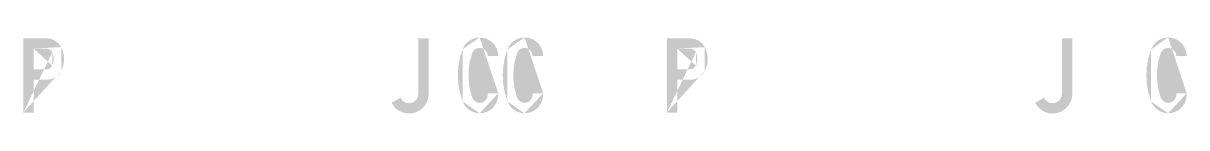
# Model space of a CAD drawing. Header units: millimetres. Extents: x 0 to 2059, y -1982 to 155.
# Drawn here: x 964 to 1794, y 100 to 155 of the extents above; entities that cross this region are included whole.
import ezdxf

# ---------------------------------------------------------------- set-up
doc = ezdxf.new("R2010")
doc.units = ezdxf.units.MM
doc.header["$LTSCALE"] = 0.01
doc.layers.add('GREEN', color=84, linetype='Continuous')

msp = doc.modelspace()

# ---------------------------------------------------------------- hatches: boundary and pattern name
at = {"layer": 'GREEN'}
h = msp.add_hatch(color=256, dxfattribs=at)
h.paths.add_polyline_path([(980.75, 146.79), (980.73, 146.79)], flags=16)
edge = h.paths.add_edge_path(flags=17)
edge.add_line((971.73, 131.92), (971.73, 146.79))
edge.add_line((971.73, 146.79), (980.75, 146.79))
edge.add_line((982.44, 146.44), (980.75, 146.79))
edge.add_line((982.44, 146.44), (983.94, 145.52))
edge.add_line((983.94, 145.52), (984.98, 144.13))
edge.add_line((984.98, 144.13), (985.95, 141))
edge.add_line((985.95, 141), (985.95, 137.72))
edge.add_line((985.95, 137.72), (984.98, 134.58))
edge.add_line((984.98, 134.58), (983.94, 133.19))
edge.add_line((983.94, 133.19), (982.44, 132.27))
edge.add_line((982.44, 132.27), (980.75, 131.92))
edge.add_line((980.75, 131.92), (971.73, 131.92))
h.paths.add_polyline_path([(980.73, 154.2), (980.75, 154.2)], flags=16)
edge = h.paths.add_edge_path()
edge.add_line((971.73, 101.16), (964.32, 101.16))
edge.add_line((964.32, 101.16), (964.32, 154.2))
edge.add_line((964.32, 154.2), (980.75, 154.2))
edge.add_line((983.94, 153.78), (980.75, 154.2))
edge.add_line((983.94, 153.78), (986.92, 152.49))
edge.add_line((986.92, 152.49), (989.46, 150.47))
edge.add_line((989.46, 150.47), (991.35, 147.84))
edge.add_line((991.35, 147.84), (992.69, 144.58))
edge.add_line((992.69, 144.58), (993.39, 141.12))
edge.add_line((993.39, 141.12), (993.39, 137.59))
edge.add_line((993.39, 137.59), (992.69, 134.14))
edge.add_line((992.69, 134.14), (991.35, 130.88))
edge.add_line((991.35, 130.88), (989.46, 128.24))
edge.add_line((989.46, 128.24), (986.92, 126.23))
edge.add_line((986.92, 126.23), (983.94, 124.94))
edge.add_line((983.94, 124.94), (980.75, 124.51))
edge.add_line((980.75, 124.51), (971.73, 124.51))
edge.add_line((971.73, 124.51), (971.73, 101.16))
edge = h.paths.add_edge_path()
edge.add_line((971.73, 146.79), (971.7, 146.79))
edge.add_line((984.98, 134.58), (984.96, 134.58))
edge.add_line((984.98, 144.13), (984.96, 144.13))
edge.add_line((964.32, 101.16), (964.29, 101.16))
edge.add_line((991.35, 130.88), (991.32, 130.88))
edge.add_line((991.35, 147.84), (991.32, 147.84))
h = msp.add_hatch(color=256, dxfattribs=at)
h.paths.add_polyline_path([(980.75, 146.79), (980.73, 146.79)], flags=16)
edge = h.paths.add_edge_path(flags=17)
edge.add_line((971.73, 131.92), (971.73, 146.79))
edge.add_line((971.73, 146.79), (980.75, 146.79))
edge.add_line((982.44, 146.44), (980.75, 146.79))
edge.add_line((982.44, 146.44), (983.94, 145.52))
edge.add_line((983.94, 145.52), (984.98, 144.13))
edge.add_line((984.98, 144.13), (985.95, 141))
edge.add_line((985.95, 141), (985.95, 137.72))
edge.add_line((985.95, 137.72), (984.98, 134.58))
edge.add_line((984.98, 134.58), (983.94, 133.19))
edge.add_line((983.94, 133.19), (982.44, 132.27))
edge.add_line((982.44, 132.27), (980.75, 131.92))
edge.add_line((980.75, 131.92), (971.73, 131.92))
h.paths.add_polyline_path([(980.73, 154.2), (980.75, 154.2)], flags=16)
edge = h.paths.add_edge_path()
edge.add_line((971.73, 101.16), (964.32, 101.16))
edge.add_line((964.32, 101.16), (964.32, 154.2))
edge.add_line((964.32, 154.2), (980.75, 154.2))
edge.add_line((983.94, 153.78), (980.75, 154.2))
edge.add_line((983.94, 153.78), (986.92, 152.49))
edge.add_line((986.92, 152.49), (989.46, 150.47))
edge.add_line((989.46, 150.47), (991.35, 147.84))
edge.add_line((991.35, 147.84), (992.69, 144.58))
edge.add_line((992.69, 144.58), (993.39, 141.12))
edge.add_line((993.39, 141.12), (993.39, 137.59))
edge.add_line((993.39, 137.59), (992.69, 134.14))
edge.add_line((992.69, 134.14), (991.35, 130.88))
edge.add_line((991.35, 130.88), (989.46, 128.24))
edge.add_line((989.46, 128.24), (986.92, 126.23))
edge.add_line((986.92, 126.23), (983.94, 124.94))
edge.add_line((983.94, 124.94), (980.75, 124.51))
edge.add_line((980.75, 124.51), (971.73, 124.51))
edge.add_line((971.73, 124.51), (971.73, 101.16))
edge = h.paths.add_edge_path()
edge.add_line((971.73, 146.79), (971.7, 146.79))
edge.add_line((984.98, 134.58), (984.96, 134.58))
edge.add_line((984.98, 144.13), (984.96, 144.13))
edge.add_line((964.32, 101.16), (964.29, 101.16))
edge.add_line((991.35, 130.88), (991.32, 130.88))
edge.add_line((991.35, 147.84), (991.32, 147.84))
h = msp.add_hatch(color=256, dxfattribs=at)
h.paths.add_polyline_path([(1245.92, 114.42), (1245.9, 114.42)], flags=16)
edge = h.paths.add_edge_path()
edge.add_line((1245.92, 154.2), (1245.92, 114.42))
edge.add_line((1245.6, 112.45), (1245.92, 114.42))
edge.add_line((1245.6, 112.45), (1244.73, 110.64))
edge.add_line((1244.73, 110.64), (1243.34, 109.2))
edge.add_line((1243.34, 109.2), (1241.6, 108.2))
edge.add_line((1241.6, 108.2), (1239.63, 107.8))
edge.add_line((1239.63, 107.8), (1237.64, 108))
edge.add_line((1237.64, 108), (1235.8, 108.77))
edge.add_line((1235.8, 108.77), (1234.26, 110.07))
edge.add_line((1234.26, 110.07), (1233.19, 111.78))
edge.add_line((1233.19, 111.78), (1226.83, 108.05))
edge.add_line((1226.83, 108.05), (1228.54, 105.47))
edge.add_line((1228.54, 105.47), (1230.78, 103.3))
edge.add_line((1230.78, 103.3), (1233.44, 101.69))
edge.add_line((1233.44, 101.69), (1236.4, 100.72))
edge.add_line((1236.4, 100.72), (1239.51, 100.42))
edge.add_line((1239.51, 100.42), (1242.59, 100.79))
edge.add_line((1242.59, 100.79), (1245.5, 101.86))
edge.add_line((1245.5, 101.86), (1248.14, 103.53))
edge.add_line((1248.14, 103.53), (1250.33, 105.74))
edge.add_line((1250.33, 105.74), (1251.97, 108.4))
edge.add_line((1251.97, 108.4), (1252.99, 111.33))
edge.add_line((1252.99, 111.33), (1253.33, 114.42))
edge.add_line((1253.33, 114.42), (1253.33, 154.2))
edge.add_line((1253.33, 154.2), (1245.92, 154.2))
edge = h.paths.add_edge_path(flags=16)
edge.add_line((1253.33, 114.42), (1253.31, 114.42))
edge.add_line((1253.33, 114.42), (1253.31, 114.42))
edge = h.paths.add_edge_path(flags=16)
edge.add_line((1233.19, 111.78), (1233.17, 111.78))
h = msp.add_hatch(color=256, dxfattribs=at)
h.paths.add_polyline_path([(1302.92, 113.9), (1302.89, 113.9)], flags=16)
edge = h.paths.add_edge_path()
edge.add_line((1295.48, 114.96), (1302.92, 114.96))
edge.add_line((1302.92, 114.96), (1302.92, 113.9))
edge.add_line((1302.59, 110.94), (1302.92, 113.9))
edge.add_line((1302.59, 110.94), (1301.62, 108.13))
edge.add_line((1301.62, 108.13), (1300.03, 105.61))
edge.add_line((1300.03, 105.61), (1297.94, 103.5))
edge.add_line((1297.94, 103.5), (1295.43, 101.91))
edge.add_line((1295.43, 101.91), (1292.62, 100.94))
edge.add_line((1292.62, 100.94), (1289.66, 100.62))
edge.add_line((1289.66, 100.62), (1286.53, 101.01))
edge.add_line((1286.53, 101.01), (1283.57, 102.13))
edge.add_line((1283.57, 102.13), (1280.99, 103.92))
edge.add_line((1280.99, 103.92), (1278.92, 106.31))
edge.add_line((1278.92, 106.31), (1277.48, 109.12))
edge.add_line((1277.48, 109.12), (1275.61, 115.16))
edge.add_line((1275.61, 115.16), (1274.5, 121.38))
edge.add_line((1274.5, 121.38), (1274.12, 127.7))
edge.add_line((1274.12, 127.7), (1274.5, 133.99))
edge.add_line((1274.5, 133.99), (1275.61, 140.2))
edge.add_line((1275.61, 140.2), (1277.48, 146.25))
edge.add_line((1277.48, 146.25), (1278.92, 149.06))
edge.add_line((1278.92, 149.06), (1280.99, 151.44))
edge.add_line((1280.99, 151.44), (1283.57, 153.23))
edge.add_line((1283.57, 153.23), (1286.53, 154.38))
edge.add_line((1286.53, 154.38), (1289.66, 154.75))
edge.add_line((1289.66, 154.75), (1292.62, 154.43))
edge.add_line((1292.62, 154.43), (1295.43, 153.46))
edge.add_line((1295.43, 153.46), (1297.94, 151.87))
edge.add_line((1297.94, 151.87), (1300.03, 149.78))
edge.add_line((1300.03, 149.78), (1301.62, 147.24))
edge.add_line((1301.62, 147.24), (1302.59, 144.43))
edge.add_line((1302.59, 144.43), (1302.92, 141.47))
edge.add_line((1302.92, 141.47), (1295.48, 141.47))
edge.add_line((1295.48, 141.47), (1295.06, 143.71))
edge.add_line((1295.06, 143.71), (1293.79, 145.62))
edge.add_line((1293.79, 145.62), (1291.9, 146.89))
edge.add_line((1291.9, 146.89), (1289.66, 147.32))
edge.add_line((1289.66, 147.32), (1287.43, 146.87))
edge.add_line((1287.43, 146.87), (1285.56, 145.55))
edge.add_line((1285.56, 145.55), (1284.37, 143.61))
edge.add_line((1284.37, 143.61), (1282.6, 137.37))
edge.add_line((1282.6, 137.37), (1281.71, 130.93))
edge.add_line((1281.71, 130.93), (1281.71, 124.44))
edge.add_line((1281.71, 124.44), (1282.6, 118.02))
edge.add_line((1282.6, 118.02), (1284.37, 111.78))
edge.add_line((1284.37, 111.78), (1285.56, 109.82))
edge.add_line((1285.56, 109.82), (1287.43, 108.52))
edge.add_line((1287.43, 108.52), (1289.66, 108.05))
edge.add_line((1289.66, 108.05), (1291.9, 108.5))
edge.add_line((1291.9, 108.5), (1293.79, 109.77))
edge.add_line((1293.79, 109.77), (1295.06, 111.66))
edge.add_line((1295.06, 111.66), (1295.48, 113.9))
edge.add_line((1295.48, 113.9), (1295.48, 114.96))
edge = h.paths.add_edge_path(flags=16)
edge.add_line((1302.92, 114.96), (1302.89, 114.96))
edge.add_line((1289.66, 154.75), (1289.64, 154.75))
edge.add_line((1277.48, 146.25), (1277.45, 146.25))
edge.add_line((1277.48, 109.12), (1277.45, 109.12))
edge.add_line((1289.66, 100.62), (1289.64, 100.62))
h = msp.add_hatch(color=256, dxfattribs=at)
h.paths.add_polyline_path([(1334.89, 113.9), (1334.87, 113.9)], flags=16)
edge = h.paths.add_edge_path()
edge.add_line((1327.48, 114.96), (1334.89, 114.96))
edge.add_line((1334.89, 114.96), (1334.89, 113.9))
edge.add_line((1334.57, 110.94), (1334.89, 113.9))
edge.add_line((1334.57, 110.94), (1333.6, 108.13))
edge.add_line((1333.6, 108.13), (1332.04, 105.61))
edge.add_line((1332.04, 105.61), (1329.92, 103.5))
edge.add_line((1329.92, 103.5), (1327.41, 101.91))
edge.add_line((1327.41, 101.91), (1324.6, 100.94))
edge.add_line((1324.6, 100.94), (1321.64, 100.62))
edge.add_line((1321.64, 100.62), (1318.51, 101.01))
edge.add_line((1318.51, 101.01), (1315.57, 102.13))
edge.add_line((1315.57, 102.13), (1312.96, 103.92))
edge.add_line((1312.96, 103.92), (1310.9, 106.31))
edge.add_line((1310.9, 106.31), (1309.46, 109.12))
edge.add_line((1309.46, 109.12), (1307.59, 115.16))
edge.add_line((1307.59, 115.16), (1306.47, 121.38))
edge.add_line((1306.47, 121.38), (1306.1, 127.7))
edge.add_line((1306.1, 127.7), (1306.47, 133.99))
edge.add_line((1306.47, 133.99), (1307.59, 140.2))
edge.add_line((1307.59, 140.2), (1309.46, 146.25))
edge.add_line((1309.46, 146.25), (1310.9, 149.06))
edge.add_line((1310.9, 149.06), (1312.96, 151.44))
edge.add_line((1312.96, 151.44), (1315.57, 153.23))
edge.add_line((1315.57, 153.23), (1318.51, 154.38))
edge.add_line((1318.51, 154.38), (1321.64, 154.75))
edge.add_line((1321.64, 154.75), (1324.6, 154.43))
edge.add_line((1324.6, 154.43), (1327.41, 153.46))
edge.add_line((1327.41, 153.46), (1329.92, 151.87))
edge.add_line((1329.92, 151.87), (1332.04, 149.78))
edge.add_line((1332.04, 149.78), (1333.6, 147.24))
edge.add_line((1333.6, 147.24), (1334.57, 144.43))
edge.add_line((1334.57, 144.43), (1334.89, 141.47))
edge.add_line((1334.89, 141.47), (1327.48, 141.47))
edge.add_line((1327.48, 141.47), (1327.04, 143.71))
edge.add_line((1327.04, 143.71), (1325.77, 145.62))
edge.add_line((1325.77, 145.62), (1323.88, 146.89))
edge.add_line((1323.88, 146.89), (1321.64, 147.32))
edge.add_line((1321.64, 147.32), (1319.4, 146.87))
edge.add_line((1319.4, 146.87), (1317.54, 145.55))
edge.add_line((1317.54, 145.55), (1316.34, 143.61))
edge.add_line((1316.34, 143.61), (1314.58, 137.37))
edge.add_line((1314.58, 137.37), (1313.71, 130.93))
edge.add_line((1313.71, 130.93), (1313.71, 124.44))
edge.add_line((1313.71, 124.44), (1314.58, 118.02))
edge.add_line((1314.58, 118.02), (1316.34, 111.78))
edge.add_line((1316.34, 111.78), (1317.54, 109.82))
edge.add_line((1317.54, 109.82), (1319.4, 108.52))
edge.add_line((1319.4, 108.52), (1321.64, 108.05))
edge.add_line((1321.64, 108.05), (1323.88, 108.5))
edge.add_line((1323.88, 108.5), (1325.77, 109.77))
edge.add_line((1325.77, 109.77), (1327.04, 111.66))
edge.add_line((1327.04, 111.66), (1327.48, 113.9))
edge.add_line((1327.48, 113.9), (1327.48, 114.96))
edge = h.paths.add_edge_path(flags=16)
edge.add_line((1334.89, 114.96), (1334.87, 114.96))
edge.add_line((1321.64, 154.75), (1321.62, 154.75))
edge.add_line((1309.46, 146.25), (1309.43, 146.25))
edge.add_line((1309.46, 109.12), (1309.43, 109.12))
edge.add_line((1321.64, 100.62), (1321.62, 100.62))
h = msp.add_hatch(color=256, dxfattribs=at)
h.paths.add_polyline_path([(1439.58, 146.79), (1439.56, 146.79)], flags=16)
edge = h.paths.add_edge_path(flags=17)
edge.add_line((1430.55, 131.92), (1430.55, 146.79))
edge.add_line((1430.55, 146.79), (1439.58, 146.79))
edge.add_line((1441.27, 146.44), (1439.58, 146.79))
edge.add_line((1441.27, 146.44), (1442.76, 145.52))
edge.add_line((1442.76, 145.52), (1443.81, 144.13))
edge.add_line((1443.81, 144.13), (1444.78, 141))
edge.add_line((1444.78, 141), (1444.78, 137.72))
edge.add_line((1444.78, 137.72), (1443.81, 134.58))
edge.add_line((1443.81, 134.58), (1442.76, 133.19))
edge.add_line((1442.76, 133.19), (1441.27, 132.27))
edge.add_line((1441.27, 132.27), (1439.58, 131.92))
edge.add_line((1439.58, 131.92), (1430.55, 131.92))
h.paths.add_polyline_path([(1439.56, 154.2), (1439.58, 154.2)], flags=16)
edge = h.paths.add_edge_path()
edge.add_line((1430.55, 101.16), (1423.14, 101.16))
edge.add_line((1423.14, 101.16), (1423.14, 154.2))
edge.add_line((1423.14, 154.2), (1439.58, 154.2))
edge.add_line((1442.76, 153.78), (1439.58, 154.2))
edge.add_line((1442.76, 153.78), (1445.75, 152.49))
edge.add_line((1445.75, 152.49), (1448.28, 150.47))
edge.add_line((1448.28, 150.47), (1450.17, 147.84))
edge.add_line((1450.17, 147.84), (1451.52, 144.58))
edge.add_line((1451.52, 144.58), (1452.21, 141.12))
edge.add_line((1452.21, 141.12), (1452.21, 137.59))
edge.add_line((1452.21, 137.59), (1451.52, 134.14))
edge.add_line((1451.52, 134.14), (1450.17, 130.88))
edge.add_line((1450.17, 130.88), (1448.28, 128.24))
edge.add_line((1448.28, 128.24), (1445.75, 126.23))
edge.add_line((1445.75, 126.23), (1442.76, 124.94))
edge.add_line((1442.76, 124.94), (1439.58, 124.51))
edge.add_line((1439.58, 124.51), (1430.55, 124.51))
edge.add_line((1430.55, 124.51), (1430.55, 101.16))
edge = h.paths.add_edge_path()
edge.add_line((1430.55, 146.79), (1430.53, 146.79))
edge.add_line((1443.81, 134.58), (1443.78, 134.58))
edge.add_line((1443.81, 144.13), (1443.78, 144.13))
edge.add_line((1423.14, 101.16), (1423.12, 101.16))
edge.add_line((1450.17, 130.88), (1450.15, 130.88))
edge.add_line((1450.17, 147.84), (1450.15, 147.84))
h = msp.add_hatch(color=256, dxfattribs=at)
h.paths.add_polyline_path([(1439.58, 146.79), (1439.56, 146.79)], flags=16)
edge = h.paths.add_edge_path(flags=17)
edge.add_line((1430.55, 131.92), (1430.55, 146.79))
edge.add_line((1430.55, 146.79), (1439.58, 146.79))
edge.add_line((1441.27, 146.44), (1439.58, 146.79))
edge.add_line((1441.27, 146.44), (1442.76, 145.52))
edge.add_line((1442.76, 145.52), (1443.81, 144.13))
edge.add_line((1443.81, 144.13), (1444.78, 141))
edge.add_line((1444.78, 141), (1444.78, 137.72))
edge.add_line((1444.78, 137.72), (1443.81, 134.58))
edge.add_line((1443.81, 134.58), (1442.76, 133.19))
edge.add_line((1442.76, 133.19), (1441.27, 132.27))
edge.add_line((1441.27, 132.27), (1439.58, 131.92))
edge.add_line((1439.58, 131.92), (1430.55, 131.92))
h.paths.add_polyline_path([(1439.56, 154.2), (1439.58, 154.2)], flags=16)
edge = h.paths.add_edge_path()
edge.add_line((1430.55, 101.16), (1423.14, 101.16))
edge.add_line((1423.14, 101.16), (1423.14, 154.2))
edge.add_line((1423.14, 154.2), (1439.58, 154.2))
edge.add_line((1442.76, 153.78), (1439.58, 154.2))
edge.add_line((1442.76, 153.78), (1445.75, 152.49))
edge.add_line((1445.75, 152.49), (1448.28, 150.47))
edge.add_line((1448.28, 150.47), (1450.17, 147.84))
edge.add_line((1450.17, 147.84), (1451.52, 144.58))
edge.add_line((1451.52, 144.58), (1452.21, 141.12))
edge.add_line((1452.21, 141.12), (1452.21, 137.59))
edge.add_line((1452.21, 137.59), (1451.52, 134.14))
edge.add_line((1451.52, 134.14), (1450.17, 130.88))
edge.add_line((1450.17, 130.88), (1448.28, 128.24))
edge.add_line((1448.28, 128.24), (1445.75, 126.23))
edge.add_line((1445.75, 126.23), (1442.76, 124.94))
edge.add_line((1442.76, 124.94), (1439.58, 124.51))
edge.add_line((1439.58, 124.51), (1430.55, 124.51))
edge.add_line((1430.55, 124.51), (1430.55, 101.16))
edge = h.paths.add_edge_path()
edge.add_line((1430.55, 146.79), (1430.53, 146.79))
edge.add_line((1443.81, 134.58), (1443.78, 134.58))
edge.add_line((1443.81, 144.13), (1443.78, 144.13))
edge.add_line((1423.14, 101.16), (1423.12, 101.16))
edge.add_line((1450.17, 130.88), (1450.15, 130.88))
edge.add_line((1450.17, 147.84), (1450.15, 147.84))
h = msp.add_hatch(color=256, dxfattribs=at)
h.paths.add_polyline_path([(1704.75, 114.42), (1704.73, 114.42)], flags=16)
edge = h.paths.add_edge_path()
edge.add_line((1704.75, 154.2), (1704.75, 114.42))
edge.add_line((1704.43, 112.45), (1704.75, 114.42))
edge.add_line((1704.43, 112.45), (1703.56, 110.64))
edge.add_line((1703.56, 110.64), (1702.16, 109.2))
edge.add_line((1702.16, 109.2), (1700.42, 108.2))
edge.add_line((1700.42, 108.2), (1698.46, 107.8))
edge.add_line((1698.46, 107.8), (1696.47, 108))
edge.add_line((1696.47, 108), (1694.63, 108.77))
edge.add_line((1694.63, 108.77), (1693.09, 110.07))
edge.add_line((1693.09, 110.07), (1692.02, 111.78))
edge.add_line((1692.02, 111.78), (1685.65, 108.05))
edge.add_line((1685.65, 108.05), (1687.37, 105.47))
edge.add_line((1687.37, 105.47), (1689.61, 103.3))
edge.add_line((1689.61, 103.3), (1692.27, 101.69))
edge.add_line((1692.27, 101.69), (1695.23, 100.72))
edge.add_line((1695.23, 100.72), (1698.34, 100.42))
edge.add_line((1698.34, 100.42), (1701.42, 100.79))
edge.add_line((1701.42, 100.79), (1704.33, 101.86))
edge.add_line((1704.33, 101.86), (1706.96, 103.53))
edge.add_line((1706.96, 103.53), (1709.15, 105.74))
edge.add_line((1709.15, 105.74), (1710.79, 108.4))
edge.add_line((1710.79, 108.4), (1711.81, 111.33))
edge.add_line((1711.81, 111.33), (1712.16, 114.42))
edge.add_line((1712.16, 114.42), (1712.16, 154.2))
edge.add_line((1712.16, 154.2), (1704.75, 154.2))
edge = h.paths.add_edge_path(flags=16)
edge.add_line((1712.16, 114.42), (1712.14, 114.42))
edge.add_line((1712.16, 114.42), (1712.14, 114.42))
edge = h.paths.add_edge_path(flags=16)
edge.add_line((1692.02, 111.78), (1691.99, 111.78))
h = msp.add_hatch(color=256, dxfattribs=at)
h.paths.add_polyline_path([(1793.72, 113.9), (1793.7, 113.9)], flags=16)
edge = h.paths.add_edge_path()
edge.add_line((1786.31, 114.96), (1793.72, 114.96))
edge.add_line((1793.72, 114.96), (1793.72, 113.9))
edge.add_line((1793.4, 110.94), (1793.72, 113.9))
edge.add_line((1793.4, 110.94), (1792.43, 108.13))
edge.add_line((1792.43, 108.13), (1790.86, 105.61))
edge.add_line((1790.86, 105.61), (1788.75, 103.5))
edge.add_line((1788.75, 103.5), (1786.24, 101.91))
edge.add_line((1786.24, 101.91), (1783.43, 100.94))
edge.add_line((1783.43, 100.94), (1780.47, 100.62))
edge.add_line((1780.47, 100.62), (1777.33, 101.01))
edge.add_line((1777.33, 101.01), (1774.4, 102.13))
edge.add_line((1774.4, 102.13), (1771.79, 103.92))
edge.add_line((1771.79, 103.92), (1769.73, 106.31))
edge.add_line((1769.73, 106.31), (1768.28, 109.12))
edge.add_line((1768.28, 109.12), (1766.42, 115.16))
edge.add_line((1766.42, 115.16), (1765.3, 121.38))
edge.add_line((1765.3, 121.38), (1764.93, 127.7))
edge.add_line((1764.93, 127.7), (1765.3, 133.99))
edge.add_line((1765.3, 133.99), (1766.42, 140.2))
edge.add_line((1766.42, 140.2), (1768.28, 146.25))
edge.add_line((1768.28, 146.25), (1769.73, 149.06))
edge.add_line((1769.73, 149.06), (1771.79, 151.44))
edge.add_line((1771.79, 151.44), (1774.4, 153.23))
edge.add_line((1774.4, 153.23), (1777.33, 154.38))
edge.add_line((1777.33, 154.38), (1780.47, 154.75))
edge.add_line((1780.47, 154.75), (1783.43, 154.43))
edge.add_line((1783.43, 154.43), (1786.24, 153.46))
edge.add_line((1786.24, 153.46), (1788.75, 151.87))
edge.add_line((1788.75, 151.87), (1790.86, 149.78))
edge.add_line((1790.86, 149.78), (1792.43, 147.24))
edge.add_line((1792.43, 147.24), (1793.4, 144.43))
edge.add_line((1793.4, 144.43), (1793.72, 141.47))
edge.add_line((1793.72, 141.47), (1786.31, 141.47))
edge.add_line((1786.31, 141.47), (1785.86, 143.71))
edge.add_line((1785.86, 143.71), (1784.6, 145.62))
edge.add_line((1784.6, 145.62), (1782.71, 146.89))
edge.add_line((1782.71, 146.89), (1780.47, 147.32))
edge.add_line((1780.47, 147.32), (1778.23, 146.87))
edge.add_line((1778.23, 146.87), (1776.37, 145.55))
edge.add_line((1776.37, 145.55), (1775.17, 143.61))
edge.add_line((1775.17, 143.61), (1773.41, 137.37))
edge.add_line((1773.41, 137.37), (1772.54, 130.93))
edge.add_line((1772.54, 130.93), (1772.54, 124.44))
edge.add_line((1772.54, 124.44), (1773.41, 118.02))
edge.add_line((1773.41, 118.02), (1775.17, 111.78))
edge.add_line((1775.17, 111.78), (1776.37, 109.82))
edge.add_line((1776.37, 109.82), (1778.23, 108.52))
edge.add_line((1778.23, 108.52), (1780.47, 108.05))
edge.add_line((1780.47, 108.05), (1782.71, 108.5))
edge.add_line((1782.71, 108.5), (1784.6, 109.77))
edge.add_line((1784.6, 109.77), (1785.86, 111.66))
edge.add_line((1785.86, 111.66), (1786.31, 113.9))
edge.add_line((1786.31, 113.9), (1786.31, 114.96))
edge = h.paths.add_edge_path(flags=16)
edge.add_line((1793.72, 114.96), (1793.7, 114.96))
edge.add_line((1780.47, 154.75), (1780.44, 154.75))
edge.add_line((1768.28, 146.25), (1768.26, 146.25))
edge.add_line((1768.28, 109.12), (1768.26, 109.12))
edge.add_line((1780.47, 100.62), (1780.44, 100.62))

doc.saveas('drawing.dxf')
